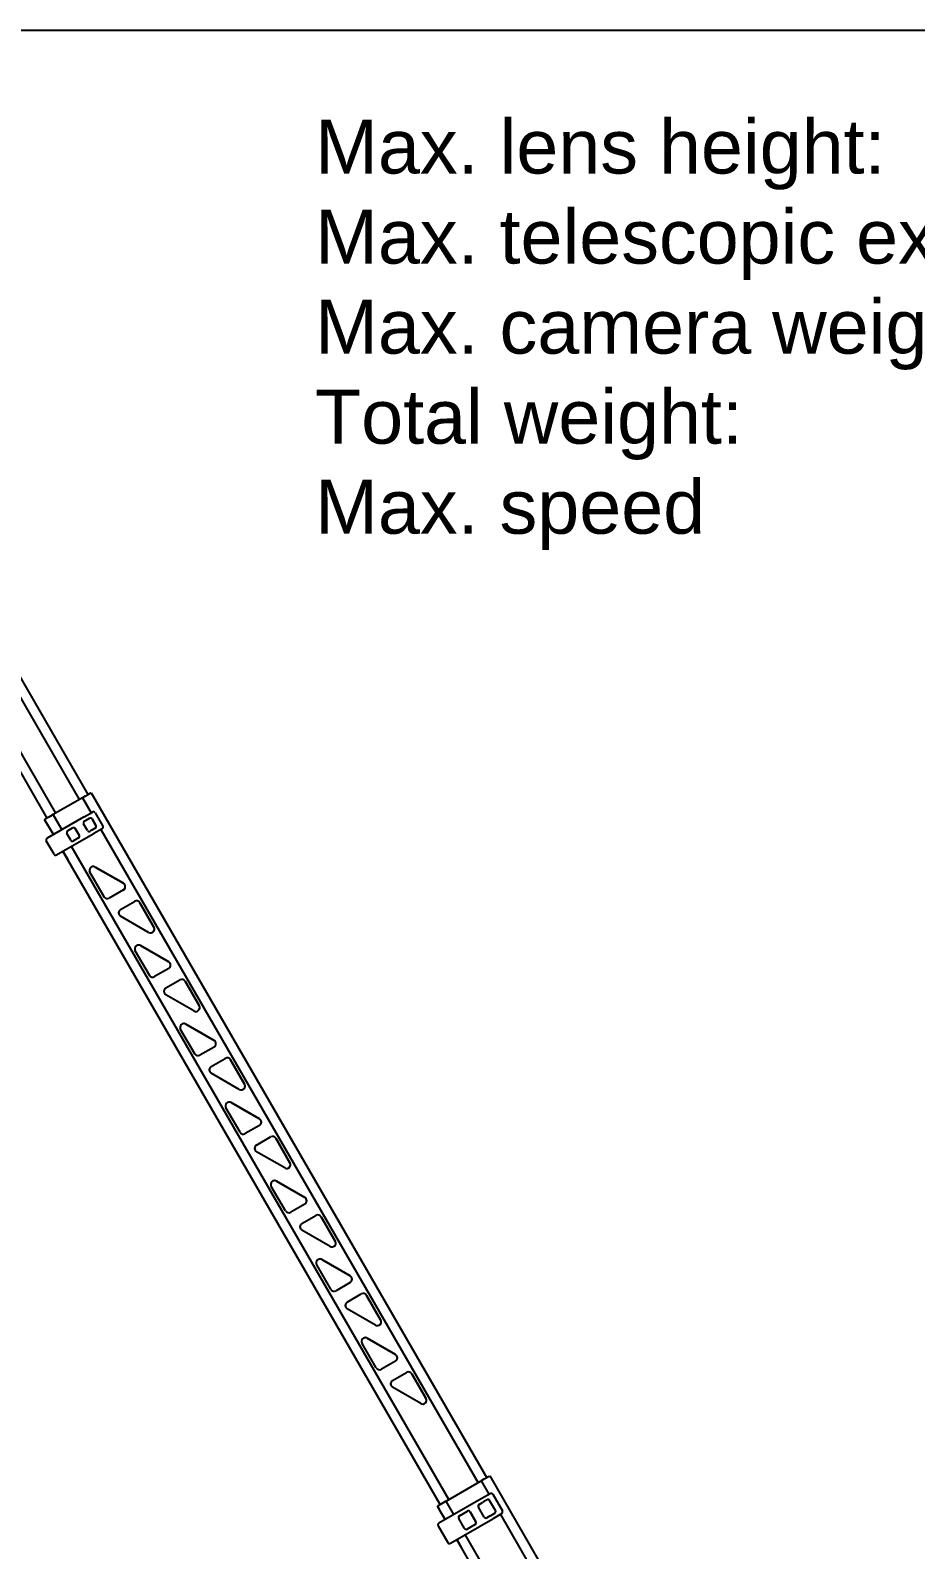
# Model space of a CAD drawing. Header units: inches. Extents: x 19 to 24202, y 17 to 31220.
# Drawn here: x 13323 to 17910, y 23344 to 31220 of the extents above; entities that cross this region are included whole.
import ezdxf

# ---------------------------------------------------------------- set-up
doc = ezdxf.new("R2010")
doc.units = ezdxf.units.IN
doc.header["$MEASUREMENT"] = 0
doc.layers.add('AM_5', color=3, linetype='Continuous', lineweight=25)
doc.styles.add('Razítko-měřítko', font='isocpeur.ttf')

msp = doc.modelspace()

# ---------------------------------------------------------------- linework, layer by layer
at = {"color": 253}
for p, q in [((11570.913, 30808.85), (13620.913, 27258.146)), ((11526.226, 30783.05), (13576.226, 27232.346)), ((13410.295, 27136.546), (11360.245, 30687.337)), ((13454.983, 27162.346), (11404.983, 30713.051)), ((13410.293, 27136.545), (11462.781, 30509.736)), ((13607.523, 27250.416), (13593.462, 27242.297)), ((13607.523, 27250.416), (13607.972, 27250.675)), ((13615.934, 27255.272), (13607.972, 27250.675)), ((13616.383, 27255.531), (13615.934, 27255.272)), ((13634.252, 27265.847), (13616.383, 27255.531)), ((13634.252, 27265.847), (13637.715, 27267.847)), ((13637.715, 27267.847), (15687.715, 23717.143)), ((13593.029, 27242.047), (13441.474, 27154.547)), ((13593.029, 27242.047), (13593.462, 27242.297)), ((13593.029, 27242.047), (13593.029, 27242.047)), ((13593.029, 27242.047), (13638.029, 27164.105)), ((13396.786, 27128.747), (13396.785, 27128.746)), ((13415.535, 27096.27), (13396.785, 27128.746)), ((13396.786, 27128.747), (13396.787, 27128.747)), ((13396.787, 27128.747), (13400.252, 27130.747)), ((13396.787, 27128.747), (13396.787, 27128.747)), ((13441.787, 27050.805), (13396.787, 27128.747)), ((13418.121, 27141.064), (13400.252, 27130.747)), ((13598.625, 27141.355), (13408.966, 27031.855)), ((13417.036, 27093.672), (13441.786, 27050.804)), ((13418.569, 27141.323), (13418.121, 27141.064)), ((13426.532, 27145.92), (13418.569, 27141.323)), ((13426.532, 27145.92), (13426.98, 27146.179)), ((13441.041, 27154.297), (13426.98, 27146.179)), ((13441.041, 27154.297), (13441.474, 27154.547)), ((13486.474, 27076.605), (13441.474, 27154.547)), ((13602.089, 27143.355), (13598.625, 27141.355)), ((13618.903, 27072.234), (13598.903, 27106.875)), ((13602.089, 27143.355), (13644.524, 27167.855)), ((13602.563, 27120.535), (13605.161, 27122.035)), ((13605.161, 27122.035), (13612.089, 27126.035)), ((13612.089, 27126.035), (13628.544, 27135.535)), ((13662.203, 27097.233), (13642.203, 27131.874)), ((13642.204, 27131.874), (13662.204, 27097.233)), ((13658.185, 27164.195), (13698.185, 27094.913)), ((13445.305, 26948.913), (13405.305, 27018.195)), ((13408.966, 27031.855), (13408.965, 27031.855)), ((13458.966, 26945.253), (13648.625, 27054.753)), ((13532.301, 27022.234), (13512.301, 27056.875)), ((13515.961, 27070.535), (13541.942, 27085.535)), ((13571.942, 27033.574), (13545.961, 27018.574)), ((13575.601, 27047.233), (13555.601, 27081.874)), ((13555.602, 27081.875), (13575.602, 27047.234)), ((13635.161, 27070.074), (13632.563, 27068.574)), ((13642.089, 27074.073), (13635.161, 27070.074)), ((13658.544, 27083.573), (13642.089, 27074.073)), ((13648.625, 27054.753), (13652.089, 27056.753)), ((13694.524, 27081.253), (13652.089, 27056.753)), ((13688.029, 27077.502), (15643.029, 23691.343)), ((13458.965, 26945.252), (13458.966, 26945.253)), ((13491.786, 26964.201), (13516.536, 26921.333)), ((15446.787, 23578.043), (13491.787, 26964.202)), ((15491.474, 23603.843), (13536.474, 26990.003)), ((15446.785, 23578.042), (13518.035, 26918.735)), ((13707.41, 26725.129), (13629.589, 26859.919)), ((13704.465, 26729.035), (13631.499, 26855.416)), ((13658.819, 26882.736), (13804.755, 26798.484)), ((13804.754, 26798.484), (13658.819, 26882.736)), ((13804.755, 26763.843), (13731.785, 26721.714)), ((13789.748, 26662.803), (13862.718, 26704.932)), ((13890.038, 26697.612), (13963.004, 26571.231)), ((13963.004, 26571.23), (13890.038, 26697.611)), ((13935.684, 26543.91), (13789.749, 26628.162)), ((13893.819, 26475.704), (14039.755, 26391.452)), ((14039.754, 26391.452), (13893.819, 26475.704)), ((13942.41, 26318.097), (13864.589, 26452.887)), ((13939.465, 26322.003), (13866.499, 26448.384)), ((14039.743, 26391.446), (13988.124, 26421.247)), ((13988.124, 26421.247), (14039.743, 26391.446)), ((14039.755, 26356.811), (13966.785, 26314.682)), ((14024.748, 26255.771), (14097.718, 26297.9)), ((14125.038, 26290.58), (14198.004, 26164.199)), ((14198.004, 26164.198), (14125.038, 26290.579)), ((14170.684, 26136.878), (14024.749, 26221.13)), ((14128.819, 26068.672), (14274.755, 25984.42)), ((14274.754, 25984.42), (14128.819, 26068.672)), ((14177.41, 25911.065), (14099.589, 26045.855)), ((14174.465, 25914.971), (14101.499, 26041.352)), ((14274.743, 25984.414), (14193.102, 26031.547)), ((14193.102, 26031.547), (14274.743, 25984.414)), ((14274.755, 25949.779), (14201.785, 25907.65)), ((14259.748, 25848.739), (14332.718, 25890.868)), ((14360.038, 25883.548), (14433.004, 25757.167)), ((14433.004, 25757.167), (14360.038, 25883.548)), ((14405.684, 25729.846), (14259.749, 25814.098)), ((14428.496, 25764.95), (14421.558, 25776.966)), ((14421.559, 25776.966), (14428.496, 25764.95)), ((14409.465, 25507.939), (14336.499, 25634.32)), ((14363.819, 25661.64), (14509.755, 25577.389)), ((14509.754, 25577.388), (14363.819, 25661.64)), ((14409.741, 25635.116), (14509.743, 25577.382)), ((14509.743, 25577.382), (14409.741, 25635.115)), ((14509.755, 25542.747), (14436.785, 25500.618)), ((14494.748, 25441.707), (14567.718, 25483.836)), ((14667.993, 25350.128), (14595.027, 25476.509)), ((14595.027, 25476.509), (14667.993, 25350.128)), ((14595.038, 25476.516), (14668.004, 25350.135)), ((14668.004, 25350.135), (14595.038, 25476.516)), ((14640.684, 25322.814), (14494.749, 25407.066)), ((14644.465, 25100.907), (14571.499, 25227.288)), ((14744.743, 25170.35), (14598.807, 25254.602)), ((14598.808, 25254.602), (14744.743, 25170.35)), ((14598.819, 25254.609), (14744.755, 25170.357)), ((14744.754, 25170.356), (14598.819, 25254.608)), ((14744.755, 25135.715), (14671.785, 25093.586)), ((14729.748, 25034.675), (14802.718, 25076.804)), ((14902.993, 24943.096), (14830.027, 25069.477)), ((14830.027, 25069.477), (14902.993, 24943.096)), ((14830.038, 25069.484), (14903.004, 24943.103)), ((14903.004, 24943.103), (14830.038, 25069.484)), ((14875.684, 24915.782), (14729.749, 25000.034)), ((14879.465, 24693.875), (14806.499, 24820.256)), ((14979.743, 24763.318), (14833.807, 24847.57)), ((14833.808, 24847.57), (14979.743, 24763.318)), ((14833.819, 24847.577), (14979.755, 24763.325)), ((14979.754, 24763.325), (14833.819, 24847.576)), ((14979.755, 24728.683), (14906.785, 24686.554)), ((14964.748, 24627.643), (15037.718, 24669.772)), ((15137.993, 24536.064), (15065.027, 24662.445)), ((15065.027, 24662.445), (15137.993, 24536.064)), ((15065.038, 24662.452), (15138.004, 24536.071)), ((15138.004, 24536.071), (15065.038, 24662.452)), ((15110.684, 24508.75), (14964.749, 24593.002)), ((15114.465, 24286.843), (15041.499, 24413.224)), ((15214.743, 24356.286), (15068.807, 24440.538)), ((15068.808, 24440.538), (15214.743, 24356.286)), ((15068.819, 24440.545), (15214.755, 24356.293)), ((15214.754, 24356.293), (15068.819, 24440.544)), ((15214.755, 24321.652), (15141.785, 24279.522)), ((15199.748, 24220.611), (15272.718, 24262.74)), ((15345.684, 24101.718), (15199.749, 24185.97)), ((15372.993, 24129.032), (15300.027, 24255.413)), ((15300.027, 24255.413), (15372.993, 24129.033)), ((15300.038, 24255.42), (15373.004, 24129.039)), ((15373.004, 24129.039), (15300.038, 24255.42)), ((15673.287, 23708.813), (15659.225, 23700.694)), ((15673.287, 23708.813), (15673.735, 23709.071)), ((15681.698, 23713.669), (15673.735, 23709.071)), ((15682.146, 23713.927), (15681.698, 23713.669)), ((15700.015, 23724.244), (15682.146, 23713.927)), ((15700.015, 23724.244), (15703.479, 23726.244)), ((15703.479, 23726.244), (17753.479, 20175.54)), ((15476.927, 23595.444), (15658.792, 23700.444)), ((15658.792, 23700.444), (15659.225, 23700.694)), ((15658.792, 23700.444), (15658.792, 23700.444)), ((15658.792, 23700.444), (15698.792, 23631.162)), ((15662.853, 23610.412), (15705.288, 23634.912)), ((15718.948, 23631.252), (15768.948, 23544.65)), ((15432.239, 23569.643), (15432.238, 23569.643)), ((15442.238, 23552.322), (15432.238, 23569.643)), ((15472.239, 23500.362), (15432.239, 23569.644)), ((15432.239, 23569.643), (15432.239, 23569.644)), ((15432.24, 23569.644), (15432.239, 23569.644)), ((15432.24, 23569.644), (15435.704, 23571.644)), ((15453.573, 23581.961), (15435.704, 23571.644)), ((15659.389, 23608.412), (15439.418, 23481.412)), ((15442.238, 23552.322), (15442.238, 23552.322)), ((15443.738, 23549.725), (15472.238, 23500.361)), ((15454.021, 23582.22), (15453.573, 23581.961)), ((15461.984, 23586.817), (15454.021, 23582.22)), ((15461.984, 23586.817), (15462.433, 23587.076)), ((15476.494, 23595.194), (15462.433, 23587.076)), ((15476.494, 23595.194), (15476.927, 23595.444)), ((15516.927, 23526.162), (15476.927, 23595.444)), ((15674.511, 23513.22), (15644.511, 23565.182)), ((15648.171, 23578.842), (15665.925, 23589.092)), ((15659.389, 23608.412), (15662.853, 23610.412)), ((15672.853, 23593.092), (15665.925, 23589.092)), ((15689.307, 23602.592), (15672.853, 23593.092)), ((15732.967, 23546.97), (15702.967, 23598.932)), ((15732.967, 23546.97), (15702.967, 23598.931)), ((15439.418, 23481.412), (15439.418, 23481.412)), ((15499.418, 23377.489), (15719.389, 23504.489)), ((15572.753, 23454.47), (15542.753, 23506.432)), ((15546.413, 23520.092), (15587.55, 23543.842)), ((15627.55, 23474.56), (15586.413, 23450.81)), ((15631.209, 23488.22), (15601.209, 23540.181)), ((15601.21, 23540.182), (15631.21, 23488.22)), ((15705.925, 23519.81), (15688.171, 23509.56)), ((15705.925, 23519.81), (15712.853, 23523.81)), ((15712.853, 23523.81), (15729.307, 23533.31)), ((15722.853, 23506.489), (15719.389, 23504.489)), ((15765.288, 23530.989), (15722.853, 23506.489)), ((15758.792, 23527.239), (17708.792, 20149.74)), ((15435.757, 23467.752), (15485.757, 23381.149)), ((15532.238, 23396.438), (15560.738, 23347.075)), ((17482.239, 20018.94), (15532.239, 23396.439)), ((17526.927, 20044.74), (15576.927, 23422.239)), ((15499.418, 23377.489), (15499.418, 23377.489)), ((15562.238, 23344.476), (15562.238, 23344.476))]:
    msp.add_line(p, q, dxfattribs=at)
msp.add_lwpolyline([(24182.836, 14419.653), (24182.836, 31219.653), (422.836, 31219.653), (422.836, 14419.653)], close=True)
for centre, radius, start, end in [((13607.563, 27111.875), 10, 120, 210), ((13633.543, 27126.874), 10, 30, 120), ((13633.544, 27126.874), 10, 30, 120), ((13649.524, 27159.195), 10, 30, 120), ((13653.543, 27092.233), 10, 300, 30), ((13653.544, 27092.233), 10, 300, 30), ((13689.524, 27089.913), 10, 300, 30), ((13413.965, 27023.195), 10, 120, 210), ((13520.961, 27061.875), 10, 120, 210), ((13540.961, 27027.234), 10, 210, 300), ((13546.941, 27076.874), 10, 30, 120), ((13546.942, 27076.875), 10, 30, 120), ((13566.941, 27042.233), 10, 300, 30), ((13566.942, 27042.234), 10, 300, 30), ((13627.563, 27077.234), 10, 210, 300), ((13453.965, 26953.913), 10, 210, 300), ((13648.819, 26865.416), 20, 60.0012229, 210), ((13648.819, 26865.415), 20, 60.001223, 119.9995779), ((13794.744, 26781.157), 20, 300, 40.6200434), ((13794.744, 26781.157), 20, 300, 40.6187269), ((13794.755, 26781.164), 20, 300, 60.0012229), ((13794.755, 26781.164), 20, 300, 60.001223), ((13721.785, 26739.035), 20, 210, 300), ((13872.707, 26687.605), 20, 109.6244458, 120), ((13872.707, 26687.605), 20, 109.6253042, 120), ((13872.718, 26687.612), 20, 30, 120), ((13872.718, 26687.611), 20, 30, 120), ((13799.748, 26645.482), 20, 120, 240.001223), ((13945.684, 26561.231), 20, 240.0012229, 30), ((13945.684, 26561.23), 20, 300.0004222, 30), ((13883.819, 26458.384), 20, 60.0012229, 210), ((13883.819, 26458.383), 20, 60.001223, 119.9995782), ((14029.744, 26374.125), 20, 300, 60.0012229), ((14029.744, 26374.125), 20, 300, 60.001223), ((14029.755, 26374.132), 20, 300, 60.0012229), ((14029.755, 26374.132), 20, 300, 60.001223), ((13956.785, 26332.003), 20, 210, 300), ((14034.748, 26238.451), 20, 120, 240.001223), ((14107.718, 26280.58), 20, 30, 120), ((14107.718, 26280.579), 20, 30, 120), ((14050.195, 26195.407), 20, 120, 121.4674496), ((14180.684, 26154.199), 20, 240.0012229, 30), ((14180.684, 26154.198), 20, 300.0004222, 30), ((14118.819, 26051.352), 20, 60.0012229, 210), ((14118.819, 26051.352), 20, 60.001223, 119.9995782), ((14191.785, 25924.971), 20, 210, 300), ((14264.744, 25967.093), 20, 358.5479918, 60.0012227), ((14264.744, 25967.093), 20, 358.5496362, 60.001223), ((14264.755, 25967.1), 20, 300, 60.0012229), ((14264.755, 25967.1), 20, 300, 60.001223), ((14269.748, 25831.419), 20, 120, 240.001223), ((14342.718, 25873.548), 20, 30, 120), ((14342.718, 25873.548), 20, 30, 120), ((14415.684, 25747.167), 20, 240.0012229, 30), ((14415.684, 25747.167), 20, 300.0004222, 30), ((14353.819, 25644.32), 20, 60.0012229, 210), ((14353.819, 25644.32), 20, 60.001223, 119.9995782), ((14499.744, 25560.061), 20, 300, 60.0012229), ((14499.744, 25560.061), 20, 300, 60.001223), ((14499.755, 25560.068), 20, 300, 60.0012229), ((14499.755, 25560.068), 20, 300, 60.001223), ((14426.785, 25517.939), 20, 210, 300), ((14504.748, 25424.387), 20, 120, 240.001223), ((14577.707, 25466.509), 20, 30, 120), ((14577.707, 25466.509), 20, 30, 120), ((14577.718, 25466.516), 20, 30, 120), ((14577.718, 25466.516), 20, 30, 120), ((14650.684, 25340.135), 20, 240.0012229, 30), ((14650.673, 25340.128), 20, 300.0187882, 30), ((14650.673, 25340.128), 20, 300.018366, 30), ((14650.684, 25340.135), 20, 300.0004222, 30), ((14588.819, 25237.288), 20, 60.0012229, 210), ((14588.808, 25237.281), 20, 60.001223, 119.981212), ((14588.808, 25237.281), 20, 60.0012229, 119.9816341), ((14588.819, 25237.288), 20, 60.001223, 119.9995782), ((14734.744, 25153.029), 20, 300, 60.0012229), ((14734.744, 25153.029), 20, 300, 60.001223), ((14734.755, 25153.036), 20, 300, 60.0012229), ((14734.755, 25153.036), 20, 300, 60.001223), ((14661.785, 25110.907), 20, 210, 300), ((14812.707, 25059.477), 20, 30, 120), ((14812.707, 25059.477), 20, 30, 120), ((14812.718, 25059.484), 20, 30, 120), ((14812.718, 25059.484), 20, 30, 120), ((14739.748, 25017.355), 20, 120, 240.001223), ((14885.684, 24933.103), 20, 240.0012229, 30), ((14885.673, 24933.096), 20, 300.0187882, 30), ((14885.673, 24933.096), 20, 300.018366, 30), ((14885.684, 24933.103), 20, 300.0004222, 30), ((14823.819, 24830.256), 20, 60.0012229, 210), ((14823.808, 24830.249), 20, 60.001223, 119.981212), ((14823.808, 24830.249), 20, 60.0012229, 119.9816341), ((14823.819, 24830.256), 20, 60.001223, 119.9995782), ((14969.744, 24745.997), 20, 300, 60.0012229), ((14969.744, 24745.998), 20, 300, 60.001223), ((14969.755, 24746.004), 20, 300, 60.0012229), ((14969.755, 24746.004), 20, 300, 60.001223), ((14896.785, 24703.875), 20, 210, 300), ((15047.707, 24652.445), 20, 30, 120), ((15047.707, 24652.445), 20, 30, 120), ((15047.718, 24652.452), 20, 30, 120), ((15047.718, 24652.452), 20, 30, 120), ((14974.748, 24610.323), 20, 120, 240.001223), ((15120.684, 24526.071), 20, 240.0012229, 30), ((15120.673, 24526.064), 20, 300.0187882, 30), ((15120.673, 24526.064), 20, 300.018366, 30), ((15120.684, 24526.071), 20, 300.0004222, 30), ((15058.819, 24423.224), 20, 60.0012229, 210), ((15058.808, 24423.217), 20, 60.001223, 119.981212), ((15058.808, 24423.218), 20, 60.0012229, 119.9816341), ((15058.819, 24423.224), 20, 60.001223, 119.9995782), ((15204.744, 24338.965), 20, 300, 60.0012229), ((15204.744, 24338.966), 20, 300, 60.001223), ((15204.755, 24338.972), 20, 300, 60.0012229), ((15204.755, 24338.972), 20, 300, 60.001223), ((15131.785, 24296.843), 20, 210, 300), ((15282.707, 24245.413), 20, 30, 120), ((15282.707, 24245.413), 20, 30, 120), ((15282.718, 24245.42), 20, 30, 120), ((15282.718, 24245.42), 20, 30, 120), ((15209.748, 24203.291), 20, 120, 240.001223), ((15355.684, 24119.039), 20, 240.0012229, 30), ((15355.673, 24119.033), 20, 300.018366, 30), ((15355.673, 24119.032), 20, 300.0187882, 30), ((15355.684, 24119.039), 20, 300.0004222, 30), ((15710.288, 23626.252), 10, 30, 120), ((15653.171, 23570.182), 10, 120, 210), ((15694.307, 23593.932), 10, 30, 120), ((15694.307, 23593.931), 10, 30, 120), ((15724.307, 23541.97), 10, 300, 30), ((15724.307, 23541.97), 10, 300, 30), ((15444.418, 23472.752), 10, 120, 210), ((15551.413, 23511.432), 10, 120, 210), ((15592.549, 23535.181), 10, 30, 120), ((15592.55, 23535.182), 10, 30, 120), ((15622.549, 23483.22), 10, 300, 30), ((15622.55, 23483.22), 10, 300, 30), ((15683.171, 23518.22), 10, 210, 300), ((15760.288, 23539.65), 10, 300, 30), ((15581.413, 23459.47), 10, 210, 300), ((15494.418, 23386.149), 10, 210, 300)]:
    msp.add_arc(centre, radius, start, end, dxfattribs=at)
for centre, major_axis, start_param, end_param in [((15443.738, 23549.724), (-1.5, 2.598), 4.7122859, 6.28297914), ((15560.738, 23347.074), (1.5, -2.598), 6.28311167, 7.85398163)]:
    msp.add_ellipse(centre, major_axis=major_axis, ratio=0.00007369, start_param=start_param, end_param=end_param, dxfattribs=at)

# ---------------------------------------------------------------- texts
at = {"layer": 'AM_5', "color": 2, "insert": (14798.152, 30757.536), "char_height": 280, "attachment_point": 1, "style": 'Razítko-měřítko'}
msp.add_mtext('{\\fArial|b0|i0|c238|p34;Max. lens height:^I^I^I15,1 m / 50 ft.\\PMax. telescopic extent:^I^I11,3 m / 37 ft.\\PMax. camera weight:^I^I35 kg / 80 lb\\PTotal weight:^I^I^I^I2520 kg / 5555 lb\\PMax. speed^I^I^I^I2,0 m/s}', dxfattribs=at)

doc.saveas('drawing.dxf')
